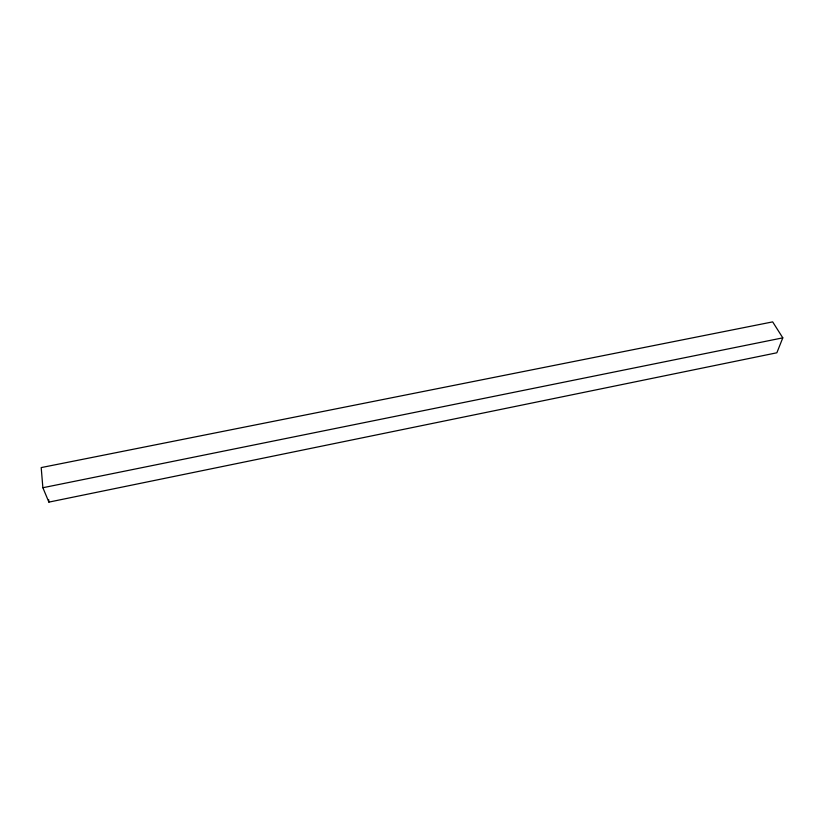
<?xml version="1.0" encoding="UTF-8"?>
<svg xmlns="http://www.w3.org/2000/svg" width="824" height="824" viewBox="0 0 824 824"><rect width="100%" height="100%" fill="white"/><g stroke="black" fill="none" stroke-linecap="round" stroke-linejoin="round"><path stroke-width="1.24" d="M782.8 337.85L776.857 352.785L48.894 502.115L42.869 487.726L41.2 467.589L772.665 321.885L782.8 337.85L42.869 487.726M48.678 499.612L48.894 502.115"/></g></svg>
